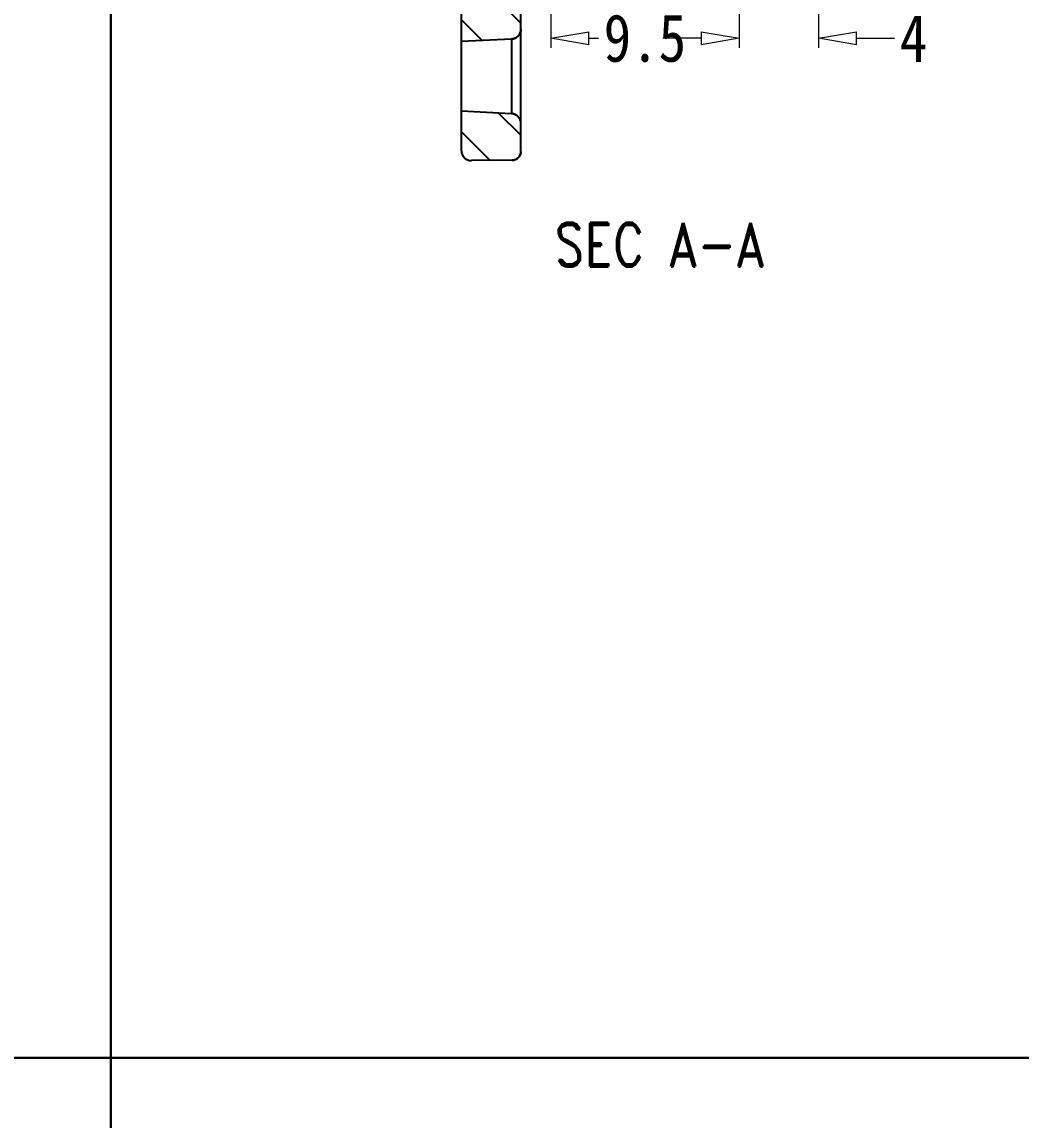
# Model space of a CAD drawing. Header units: millimetres. Extents: x 1786 to 6157, y -3574 to -1928.
# Drawn here: x 5928 to 5978.3, y -3420.2 to -3364.9 of the extents above; entities that cross this region are included whole.
import ezdxf
from ezdxf.enums import TextEntityAlignment as Align

# ---------------------------------------------------------------- set-up
doc = ezdxf.new("R2010")
doc.units = ezdxf.units.MM
doc.layers.add('dim', color=3, linetype='Continuous', lineweight=9)
doc.layers.add('hatch', color=56, linetype='Continuous', lineweight=9)
doc.styles.add('FFS', font='SIMFANG.TTF', dxfattribs={"width": 0.85})
doc.styles.add('LongTou', font='romand.shx', dxfattribs={"width": 0.8, "bigfont": 'whgdtxt.shx'})
doc.dimstyles.new('YanXiu', dxfattribs={"dimtxt": 2.5, "dimasz": 2.2, "dimexe": 1, "dimexo": 0.6, "dimgap": 0.66, "dimtad": 0, "dimzin": 9, "dimdsep": 46, "dimtxsty": 'FFS', "dimblk": 'CLOSEDBLANK', "dimcen": 0, "dimclrd": 256, "dimclre": 131, "dimclrt": 42, "dimazin": 0, "dimtfac": 1, "dimtofl": 0, "dimtmove": 0, "dimatfit": 3, "dimldrblk": 'CLOSEDBLANK', "dimfxl": 0, "dimlwd": 5, "dimlwe": 5, "dimarcsym": 0})

# ---------------------------------------------------------------- blocks, each defined once
blk = doc.blocks.new('_ClosedBlank')
at = {"color": 0, "linetype": 'ByBlock', "lineweight": -2}
for p, q in [((-1, 0.167), (0, 0)), ((-1, 0.167), (-1, -0.167)), ((0, 0), (-1, -0.167))]:
    blk.add_line(p, q, dxfattribs=at)
blk = doc.blocks.new('*D114')
at = {"layer": 'Defpoints', "color": 0}
for p in [(5739.977, -3345.706), (5743.977, -3360.092), (5739.977, -3365.689)]:
    blk.add_point(p, dxfattribs=at)
at = {"layer": 'dim', "color": 131, "lineweight": 5}
for p, q in [((5739.977, -3346.186), (5739.977, -3366.168)), ((5743.977, -3360.572), (5743.977, -3366.168))]:
    blk.add_line(p, q, dxfattribs=at)
at = {"layer": 'dim', "lineweight": 5}
for p, q in [((5738.057, -3365.689), (5736.137, -3365.689)), ((5745.897, -3365.689), (5747.817, -3365.689))]:
    blk.add_line(p, q, dxfattribs=at)
at = {"layer": 'dim', "lineweight": 5, "xscale": 1.92, "yscale": 1.92, "zscale": 1.92}
blk.add_blockref('_ClosedBlank', (5739.977, -3365.689), dxfattribs=at)
at = {"layer": 'dim', "lineweight": 5, "xscale": 1.92, "yscale": 1.92, "zscale": 1.92, "rotation": 180}
blk.add_blockref('_ClosedBlank', (5743.977, -3365.689), dxfattribs=at)
at = {"layer": 'dim', "color": 42, "insert": (5748.771, -3365.689), "char_height": 2.4, "attachment_point": 5, "style": 'FFS'}
blk.add_mtext('4', dxfattribs=at)
blk = doc.blocks.new('*D116')
at = {"layer": 'Defpoints', "color": 0}
for p in [(5739.977, -3350.846, 0), (5730.477, -3361.156), (5730.477, -3365.689)]:
    blk.add_point(p, dxfattribs=at)
at = {"layer": 'dim', "color": 131, "lineweight": 5}
for p, q in [((5739.977, -3351.326), (5739.977, -3366.168)), ((5730.477, -3361.636), (5730.477, -3366.168))]:
    blk.add_line(p, q, dxfattribs=at)
at = {"layer": 'dim', "lineweight": 5}
for p, q in [((5732.397, -3365.689), (5732.884, -3365.689)), ((5738.057, -3365.689), (5737.57, -3365.689))]:
    blk.add_line(p, q, dxfattribs=at)
at = {"layer": 'dim', "lineweight": 5, "xscale": 1.92, "yscale": 1.92, "zscale": 1.92, "rotation": 180}
blk.add_blockref('_ClosedBlank', (5730.477, -3365.689), dxfattribs=at)
at = {"layer": 'dim', "lineweight": 5, "xscale": 1.92, "yscale": 1.92, "zscale": 1.92}
blk.add_blockref('_ClosedBlank', (5739.977, -3365.689), dxfattribs=at)
at = {"layer": 'dim', "color": 42, "insert": (5735.227, -3365.689), "char_height": 2.4, "attachment_point": 5, "style": 'FFS'}
blk.add_mtext('9.5', dxfattribs=at)
blk = doc.blocks.new('*u118')
at = {"linetype": 'Continuous'}
h = blk.add_hatch(dxfattribs=at)
h.set_pattern_fill('DEFAULT__1', color=40, scale=2, angle=135, style=0, pattern_type=0)
h.set_pattern_definition([(135, (501.9926, -442.396), (-1.4142136, -1.4142136), [])])
edge = h.paths.add_edge_path()
edge.add_line((-91.404, 45.699), (-91.404, 47.1))
edge.add_spline(control_points=[(-91.404, 45.699), (-91.404, 45.438), (-91.588, 45.252), (-91.85, 45.249)], knot_values=[0, 0, 0, 0, 1, 1, 1, 1], weights=[1, 0.80679, 0.80679, 1], degree=3, periodic=0)
edge.add_line((-91.85, 45.249), (-93.899, 45.231))
edge.add_spline(control_points=[(-94.404, 45.731), (-94.404, 45.436), (-94.194, 45.229), (-93.899, 45.231)], knot_values=[0, 0, 0, 0, 1, 1, 1, 1], weights=[1, 0.802676, 0.802676, 1], degree=3, periodic=0)
edge.add_line((-94.404, 45.731), (-94.404, 47.731))
edge.add_line((-91.877, 47.599), (-94.404, 47.731))
edge.add_spline(control_points=[(-91.404, 47.1), (-91.404, 47.381), (-91.597, 47.584), (-91.877, 47.599)], knot_values=[0, 0, 0, 0, 1, 1, 1, 1], weights=[1, 0.816916, 0.816916, 1], degree=3, periodic=0)
edge = h.paths.add_edge_path()
edge.add_line((-91.404, 51.863), (-91.404, 55.483))
edge.add_spline(control_points=[(-91.404, 51.863), (-91.404, 51.582), (-91.597, 51.379), (-91.877, 51.364)], knot_values=[0, 0, 0, 0, 1, 1, 1, 1], weights=[1, 0.816916, 0.816916, 1], degree=3, periodic=0)
edge.add_line((-91.877, 51.364), (-94.404, 51.231))
edge.add_line((-94.404, 51.231), (-94.404, 135.531))
edge.add_line((-91.877, 135.399), (-94.404, 135.531))
edge.add_spline(control_points=[(-91.404, 134.9), (-91.404, 135.181), (-91.597, 135.384), (-91.877, 135.399)], knot_values=[0, 0, 0, 0, 1, 1, 1, 1], weights=[1, 0.816916, 0.816916, 1], degree=3, periodic=0)
edge.add_line((-91.404, 131.279), (-91.404, 134.9))
edge.add_line((-90.286, 131.231), (-91.404, 131.279))
edge.add_spline(control_points=[(-89.904, 130.831), (-89.904, 131.057), (-90.06, 131.221), (-90.286, 131.231)], knot_values=[0, 0, 0, 0, 1, 1, 1, 1], weights=[1, 0.814909, 0.814909, 1], degree=3, periodic=0)
edge.add_line((-89.904, 130.739), (-89.904, 130.831))
edge.add_spline(control_points=[(-89.904, 130.739), (-89.904, 130.512), (-90.06, 130.349), (-90.286, 130.339)], knot_values=[0, 0, 0, 0, 1, 1, 1, 1], weights=[1, 0.814909, 0.814909, 1], degree=3, periodic=0)
edge.add_line((-92.404, 130.247), (-90.286, 130.339))
edge.add_line((-92.404, 56.516), (-92.404, 130.247))
edge.add_line((-92.404, 56.516), (-90.286, 56.424))
edge.add_spline(control_points=[(-89.904, 56.024), (-89.904, 56.251), (-90.06, 56.414), (-90.286, 56.424)], knot_values=[0, 0, 0, 0, 1, 1, 1, 1], weights=[1, 0.814909, 0.814909, 1], degree=3, periodic=0)
edge.add_line((-89.904, 55.932), (-89.904, 56.024))
edge.add_spline(control_points=[(-89.904, 55.932), (-89.904, 55.706), (-90.06, 55.542), (-90.286, 55.532)], knot_values=[0, 0, 0, 0, 1, 1, 1, 1], weights=[1, 0.814909, 0.814909, 1], degree=3, periodic=0)
edge.add_line((-90.286, 55.532), (-91.404, 55.483))
edge = h.paths.add_edge_path()
edge.add_line((-91.404, 139.663), (-91.404, 141.064))
edge.add_spline(control_points=[(-91.404, 139.663), (-91.404, 139.382), (-91.597, 139.179), (-91.877, 139.164)], knot_values=[0, 0, 0, 0, 1, 1, 1, 1], weights=[1, 0.816916, 0.816916, 1], degree=3, periodic=0)
edge.add_line((-91.877, 139.164), (-94.404, 139.031))
edge.add_line((-94.404, 139.031), (-94.404, 141.031))
edge.add_spline(control_points=[(-94.404, 141.031), (-94.404, 141.326), (-94.194, 141.534), (-93.899, 141.531)], knot_values=[0, 0, 0, 0, 1, 1, 1, 1], weights=[1, 0.802676, 0.802676, 1], degree=3, periodic=0)
edge.add_line((-91.85, 141.514), (-93.899, 141.531))
edge.add_spline(control_points=[(-91.404, 141.064), (-91.404, 141.325), (-91.588, 141.511), (-91.85, 141.514)], knot_values=[0, 0, 0, 0, 1, 1, 1, 1], weights=[1, 0.80679, 0.80679, 1], degree=3, periodic=0)
at = {"color": 7, "linetype": 'Continuous'}
for p, q in [((-94.404, 45.731), (-94.404, 141.031)), ((-94.404, 51.231), (-94.404, 135.531)), ((-91.404, 45.699), (-91.404, 55.483)), ((-91.404, 51.863), (-91.404, 55.483)), ((-91.877, 51.364), (-94.404, 51.231)), ((-91.877, 51.364), (-94.404, 51.231)), ((-91.877, 51.364), (-91.877, 47.599)), ((-91.877, 47.599), (-94.404, 47.731)), ((-91.877, 47.599), (-94.404, 47.731)), ((-94.404, 45.731), (-94.404, 47.731)), ((-91.404, 45.699), (-91.404, 47.1)), ((-91.85, 45.249), (-93.899, 45.231)), ((-91.85, 45.249), (-93.899, 45.231))]:
    blk.add_line(p, q, dxfattribs=at)
for centre, radius, start, end in [((-91.904, 51.863), 0.5, 273, 0), ((-91.904, 47.1), 0.5, 0, 87), ((-93.904, 45.731), 0.5, 180, 270.5), ((-91.854, 45.699), 0.45, 270.5, 0)]:
    blk.add_arc(centre, radius, start, end, dxfattribs=at)
for points, start_tangent, end_tangent in [([(-91.404, 51.863), (-91.404, 51.858), (-91.404, 51.852), (-91.404, 51.847), (-91.404, 51.841), (-91.404, 51.836), (-91.405, 51.83), (-91.405, 51.825), (-91.405, 51.819), (-91.406, 51.814), (-91.407, 51.808), (-91.407, 51.803), (-91.408, 51.797), (-91.409, 51.792), (-91.41, 51.786), (-91.41, 51.78), (-91.411, 51.775), (-91.412, 51.769), (-91.414, 51.763), (-91.415, 51.758), (-91.416, 51.752), (-91.417, 51.746), (-91.419, 51.741), (-91.42, 51.735), (-91.422, 51.73), (-91.423, 51.724), (-91.425, 51.718), (-91.427, 51.713), (-91.429, 51.707), (-91.43, 51.701), (-91.432, 51.696), (-91.434, 51.69), (-91.437, 51.684), (-91.439, 51.679), (-91.441, 51.673), (-91.443, 51.668), (-91.446, 51.662), (-91.448, 51.657), (-91.451, 51.651), (-91.453, 51.646), (-91.456, 51.64), (-91.459, 51.635), (-91.462, 51.629), (-91.464, 51.624), (-91.467, 51.619), (-91.47, 51.613), (-91.474, 51.608), (-91.477, 51.603), (-91.48, 51.597), (-91.483, 51.592), (-91.487, 51.587), (-91.49, 51.582), (-91.494, 51.577), (-91.497, 51.572), (-91.501, 51.567), (-91.505, 51.562), (-91.508, 51.557), (-91.512, 51.552), (-91.516, 51.547), (-91.52, 51.542), (-91.524, 51.537), (-91.528, 51.533), (-91.532, 51.528), (-91.537, 51.523), (-91.541, 51.519), (-91.545, 51.514), (-91.55, 51.51), (-91.554, 51.506), (-91.558, 51.501), (-91.563, 51.497), (-91.568, 51.493), (-91.572, 51.489), (-91.577, 51.485), (-91.582, 51.481), (-91.586, 51.477), (-91.591, 51.473), (-91.596, 51.469), (-91.601, 51.465), (-91.606, 51.461), (-91.611, 51.458), (-91.616, 51.454), (-91.621, 51.451), (-91.626, 51.447), (-91.631, 51.444), (-91.636, 51.44), (-91.642, 51.437), (-91.647, 51.434), (-91.652, 51.431), (-91.657, 51.428), (-91.663, 51.425), (-91.668, 51.422), (-91.674, 51.419), (-91.679, 51.416), (-91.684, 51.414), (-91.69, 51.411), (-91.695, 51.409), (-91.701, 51.406), (-91.706, 51.404), (-91.712, 51.401), (-91.717, 51.399), (-91.723, 51.397), (-91.728, 51.395), (-91.734, 51.393), (-91.739, 51.391), (-91.745, 51.389), (-91.75, 51.387), (-91.756, 51.385), (-91.762, 51.384), (-91.767, 51.382), (-91.773, 51.381), (-91.778, 51.379), (-91.784, 51.378), (-91.79, 51.376), (-91.795, 51.375), (-91.801, 51.374), (-91.806, 51.373), (-91.812, 51.372), (-91.817, 51.371), (-91.823, 51.37), (-91.828, 51.369), (-91.834, 51.368), (-91.839, 51.367), (-91.845, 51.367), (-91.85, 51.366), (-91.856, 51.365), (-91.861, 51.365), (-91.867, 51.364), (-91.872, 51.364), (-91.877, 51.364)], (0, -1), (-0.99863, -0.052336)), ([(-91.404, 47.1), (-91.404, 47.105), (-91.404, 47.111), (-91.404, 47.116), (-91.404, 47.121), (-91.404, 47.127), (-91.405, 47.132), (-91.405, 47.138), (-91.405, 47.143), (-91.406, 47.149), (-91.407, 47.155), (-91.407, 47.16), (-91.408, 47.166), (-91.409, 47.171), (-91.41, 47.177), (-91.41, 47.182), (-91.411, 47.188), (-91.412, 47.194), (-91.414, 47.199), (-91.415, 47.205), (-91.416, 47.211), (-91.417, 47.216), (-91.419, 47.222), (-91.42, 47.228), (-91.422, 47.233), (-91.423, 47.239), (-91.425, 47.245), (-91.427, 47.25), (-91.429, 47.256), (-91.43, 47.262), (-91.432, 47.267), (-91.434, 47.273), (-91.437, 47.278), (-91.439, 47.284), (-91.441, 47.29), (-91.443, 47.295), (-91.446, 47.301), (-91.448, 47.306), (-91.451, 47.312), (-91.453, 47.317), (-91.456, 47.323), (-91.459, 47.328), (-91.462, 47.334), (-91.464, 47.339), (-91.467, 47.344), (-91.47, 47.35), (-91.474, 47.355), (-91.477, 47.36), (-91.48, 47.365), (-91.483, 47.371), (-91.487, 47.376), (-91.49, 47.381), (-91.494, 47.386), (-91.497, 47.391), (-91.501, 47.396), (-91.505, 47.401), (-91.508, 47.406), (-91.512, 47.411), (-91.516, 47.416), (-91.52, 47.421), (-91.524, 47.425), (-91.528, 47.43), (-91.532, 47.435), (-91.537, 47.439), (-91.541, 47.444), (-91.545, 47.448), (-91.55, 47.453), (-91.554, 47.457), (-91.558, 47.462), (-91.563, 47.466), (-91.568, 47.47), (-91.572, 47.474), (-91.577, 47.478), (-91.582, 47.482), (-91.586, 47.486), (-91.591, 47.49), (-91.596, 47.494), (-91.601, 47.498), (-91.606, 47.502), (-91.611, 47.505), (-91.616, 47.509), (-91.621, 47.512), (-91.626, 47.516), (-91.631, 47.519), (-91.636, 47.522), (-91.642, 47.526), (-91.647, 47.529), (-91.652, 47.532), (-91.657, 47.535), (-91.663, 47.538), (-91.668, 47.541), (-91.674, 47.544), (-91.679, 47.546), (-91.684, 47.549), (-91.69, 47.552), (-91.695, 47.554), (-91.701, 47.557), (-91.706, 47.559), (-91.712, 47.561), (-91.717, 47.564), (-91.723, 47.566), (-91.728, 47.568), (-91.734, 47.57), (-91.739, 47.572), (-91.745, 47.574), (-91.75, 47.576), (-91.756, 47.577), (-91.762, 47.579), (-91.767, 47.581), (-91.773, 47.582), (-91.778, 47.584), (-91.784, 47.585), (-91.79, 47.587), (-91.795, 47.588), (-91.801, 47.589), (-91.806, 47.59), (-91.812, 47.591), (-91.817, 47.592), (-91.823, 47.593), (-91.828, 47.594), (-91.834, 47.595), (-91.839, 47.596), (-91.845, 47.596), (-91.85, 47.597), (-91.856, 47.597), (-91.861, 47.598), (-91.867, 47.598), (-91.872, 47.599), (-91.877, 47.599)], (0, 1), (-0.99863, 0.052336)), ([(-94.404, 45.731), (-94.404, 45.726), (-94.403, 45.72), (-94.403, 45.715), (-94.403, 45.709), (-94.403, 45.703), (-94.402, 45.698), (-94.402, 45.692), (-94.401, 45.686), (-94.401, 45.681), (-94.4, 45.675), (-94.4, 45.669), (-94.399, 45.663), (-94.398, 45.657), (-94.397, 45.652), (-94.396, 45.646), (-94.395, 45.64), (-94.394, 45.634), (-94.393, 45.628), (-94.392, 45.622), (-94.39, 45.617), (-94.389, 45.611), (-94.387, 45.605), (-94.386, 45.599), (-94.384, 45.593), (-94.382, 45.587), (-94.381, 45.581), (-94.379, 45.576), (-94.377, 45.57), (-94.375, 45.564), (-94.373, 45.558), (-94.37, 45.552), (-94.368, 45.546), (-94.366, 45.541), (-94.363, 45.535), (-94.361, 45.529), (-94.358, 45.523), (-94.356, 45.518), (-94.353, 45.512), (-94.35, 45.506), (-94.347, 45.501), (-94.344, 45.495), (-94.341, 45.489), (-94.338, 45.484), (-94.335, 45.478), (-94.331, 45.473), (-94.328, 45.467), (-94.325, 45.462), (-94.321, 45.457), (-94.318, 45.451), (-94.314, 45.446), (-94.31, 45.441), (-94.306, 45.435), (-94.303, 45.43), (-94.299, 45.425), (-94.295, 45.42), (-94.291, 45.415), (-94.286, 45.41), (-94.282, 45.405), (-94.278, 45.4), (-94.274, 45.395), (-94.269, 45.39), (-94.265, 45.386), (-94.26, 45.381), (-94.256, 45.376), (-94.251, 45.372), (-94.246, 45.367), (-94.241, 45.363), (-94.237, 45.358), (-94.232, 45.354), (-94.227, 45.35), (-94.222, 45.346), (-94.217, 45.342), (-94.212, 45.338), (-94.207, 45.334), (-94.201, 45.33), (-94.196, 45.326), (-94.191, 45.322), (-94.186, 45.319), (-94.18, 45.315), (-94.175, 45.311), (-94.169, 45.308), (-94.164, 45.305), (-94.158, 45.301), (-94.153, 45.298), (-94.147, 45.295), (-94.142, 45.292), (-94.136, 45.289), (-94.13, 45.286), (-94.125, 45.283), (-94.119, 45.28), (-94.113, 45.278), (-94.108, 45.275), (-94.102, 45.272), (-94.096, 45.27), (-94.09, 45.268), (-94.084, 45.265), (-94.079, 45.263), (-94.073, 45.261), (-94.067, 45.259), (-94.061, 45.257), (-94.055, 45.255), (-94.049, 45.253), (-94.043, 45.251), (-94.038, 45.25), (-94.032, 45.248), (-94.026, 45.247), (-94.02, 45.245), (-94.014, 45.244), (-94.008, 45.242), (-94.002, 45.241), (-93.996, 45.24), (-93.991, 45.239), (-93.985, 45.238), (-93.979, 45.237), (-93.973, 45.236), (-93.967, 45.236), (-93.962, 45.235), (-93.956, 45.234), (-93.95, 45.234), (-93.944, 45.233), (-93.939, 45.233), (-93.933, 45.232), (-93.927, 45.232), (-93.922, 45.232), (-93.916, 45.232), (-93.91, 45.231), (-93.905, 45.231), (-93.899, 45.231)], (0, -1), (0.999962, 0.008727)), ([(-91.404, 45.699), (-91.404, 45.694), (-91.404, 45.689), (-91.404, 45.684), (-91.404, 45.679), (-91.404, 45.674), (-91.405, 45.669), (-91.405, 45.664), (-91.405, 45.659), (-91.406, 45.654), (-91.406, 45.649), (-91.407, 45.644), (-91.408, 45.639), (-91.408, 45.633), (-91.409, 45.628), (-91.41, 45.623), (-91.411, 45.618), (-91.412, 45.613), (-91.413, 45.607), (-91.414, 45.602), (-91.415, 45.597), (-91.417, 45.592), (-91.418, 45.587), (-91.419, 45.581), (-91.421, 45.576), (-91.422, 45.571), (-91.424, 45.566), (-91.426, 45.56), (-91.427, 45.555), (-91.429, 45.55), (-91.431, 45.545), (-91.433, 45.54), (-91.435, 45.534), (-91.437, 45.529), (-91.439, 45.524), (-91.441, 45.519), (-91.444, 45.514), (-91.446, 45.509), (-91.448, 45.504), (-91.451, 45.499), (-91.453, 45.494), (-91.456, 45.489), (-91.459, 45.484), (-91.461, 45.479), (-91.464, 45.474), (-91.467, 45.469), (-91.47, 45.464), (-91.473, 45.459), (-91.476, 45.454), (-91.479, 45.449), (-91.482, 45.445), (-91.486, 45.44), (-91.489, 45.435), (-91.493, 45.431), (-91.496, 45.426), (-91.5, 45.421), (-91.503, 45.417), (-91.507, 45.413), (-91.51, 45.408), (-91.514, 45.404), (-91.518, 45.399), (-91.522, 45.395), (-91.526, 45.391), (-91.53, 45.387), (-91.534, 45.383), (-91.538, 45.378), (-91.542, 45.374), (-91.546, 45.37), (-91.551, 45.366), (-91.555, 45.363), (-91.559, 45.359), (-91.564, 45.355), (-91.568, 45.351), (-91.573, 45.348), (-91.577, 45.344), (-91.582, 45.341), (-91.586, 45.337), (-91.591, 45.334), (-91.596, 45.331), (-91.6, 45.327), (-91.605, 45.324), (-91.61, 45.321), (-91.615, 45.318), (-91.62, 45.315), (-91.625, 45.312), (-91.629, 45.309), (-91.634, 45.306), (-91.639, 45.304), (-91.644, 45.301), (-91.649, 45.298), (-91.654, 45.296), (-91.659, 45.293), (-91.665, 45.291), (-91.67, 45.289), (-91.675, 45.286), (-91.68, 45.284), (-91.685, 45.282), (-91.69, 45.28), (-91.695, 45.278), (-91.701, 45.276), (-91.706, 45.274), (-91.711, 45.273), (-91.716, 45.271), (-91.721, 45.269), (-91.727, 45.268), (-91.732, 45.266), (-91.737, 45.265), (-91.742, 45.263), (-91.747, 45.262), (-91.753, 45.261), (-91.758, 45.26), (-91.763, 45.259), (-91.768, 45.257), (-91.773, 45.257), (-91.779, 45.256), (-91.784, 45.255), (-91.789, 45.254), (-91.794, 45.253), (-91.799, 45.253), (-91.804, 45.252), (-91.809, 45.251), (-91.814, 45.251), (-91.82, 45.251), (-91.825, 45.25), (-91.83, 45.25), (-91.835, 45.25), (-91.84, 45.25), (-91.845, 45.249), (-91.85, 45.249)], (0, -1), (-0.999962, -0.008727))]:
    blk.add_spline(points, degree=3, dxfattribs=dict(at, start_tangent=start_tangent, end_tangent=end_tangent))
at = {"layer": 'Defpoints', "color": 2}
blk.add_lwpolyline([(-112.078, 156.749), (112.078, 156.749), (112.078, 0), (-112.078, 0)], close=True, dxfattribs=at)
at = {"layer": 'hatch', "color": 6, "style": 'LongTou', "width": 0.8}
blk.add_text('SEC A-A', height=2.2, dxfattribs=at).set_placement((-84.398, 40.998, 0), align=Align.MIDDLE)
at = {"layer": 'dim'}
dim = blk.add_linear_dim(base=(-80.404, 51.399), p1=(-76.404, 56.996), p2=(-80.404, 71.381), dimstyle='YanXiu', override={"dimtxt": 2.4, "dimasz": 1.92, "dimexe": 0.47976, "dimexo": 0.47976, "dimgap": 0.47976, "dimzin": 8}, dxfattribs=at)
dim.commit()
dim.dimension.update_dxf_attribs({"geometry": '*D114', "text_midpoint": (-71.61, 51.399), "dimtype": 128, "insert": (-5820.381, 3417.088)})
dim = blk.add_linear_dim(base=(-89.904, 51.399), p1=(-80.404, 66.242, 0), p2=(-89.904, 55.932), dimstyle='YanXiu', override={"dimtxt": 2.4, "dimasz": 1.92, "dimexe": 0.47976, "dimexo": 0.47976, "dimgap": 0.47976, "dimzin": 8, "dimtmove": 1}, dxfattribs=at)
dim.commit()
dim.dimension.update_dxf_attribs({"geometry": '*D116', "text_midpoint": (-85.154, 51.399), "insert": (-5820.381, 3417.088)})

msp = doc.modelspace()

# ---------------------------------------------------------------- block references
for p in [(5820.381, -3417.088, 0), (6044.538, -3417.088, 0)]:
    msp.add_blockref('*u118', p)
at = {"rotation": 180}
for p in [(5820.381, -3417.088, 0), (6044.538, -3417.088, 0)]:
    msp.add_blockref('*u118', p, dxfattribs=at)

doc.saveas('drawing.dxf')
